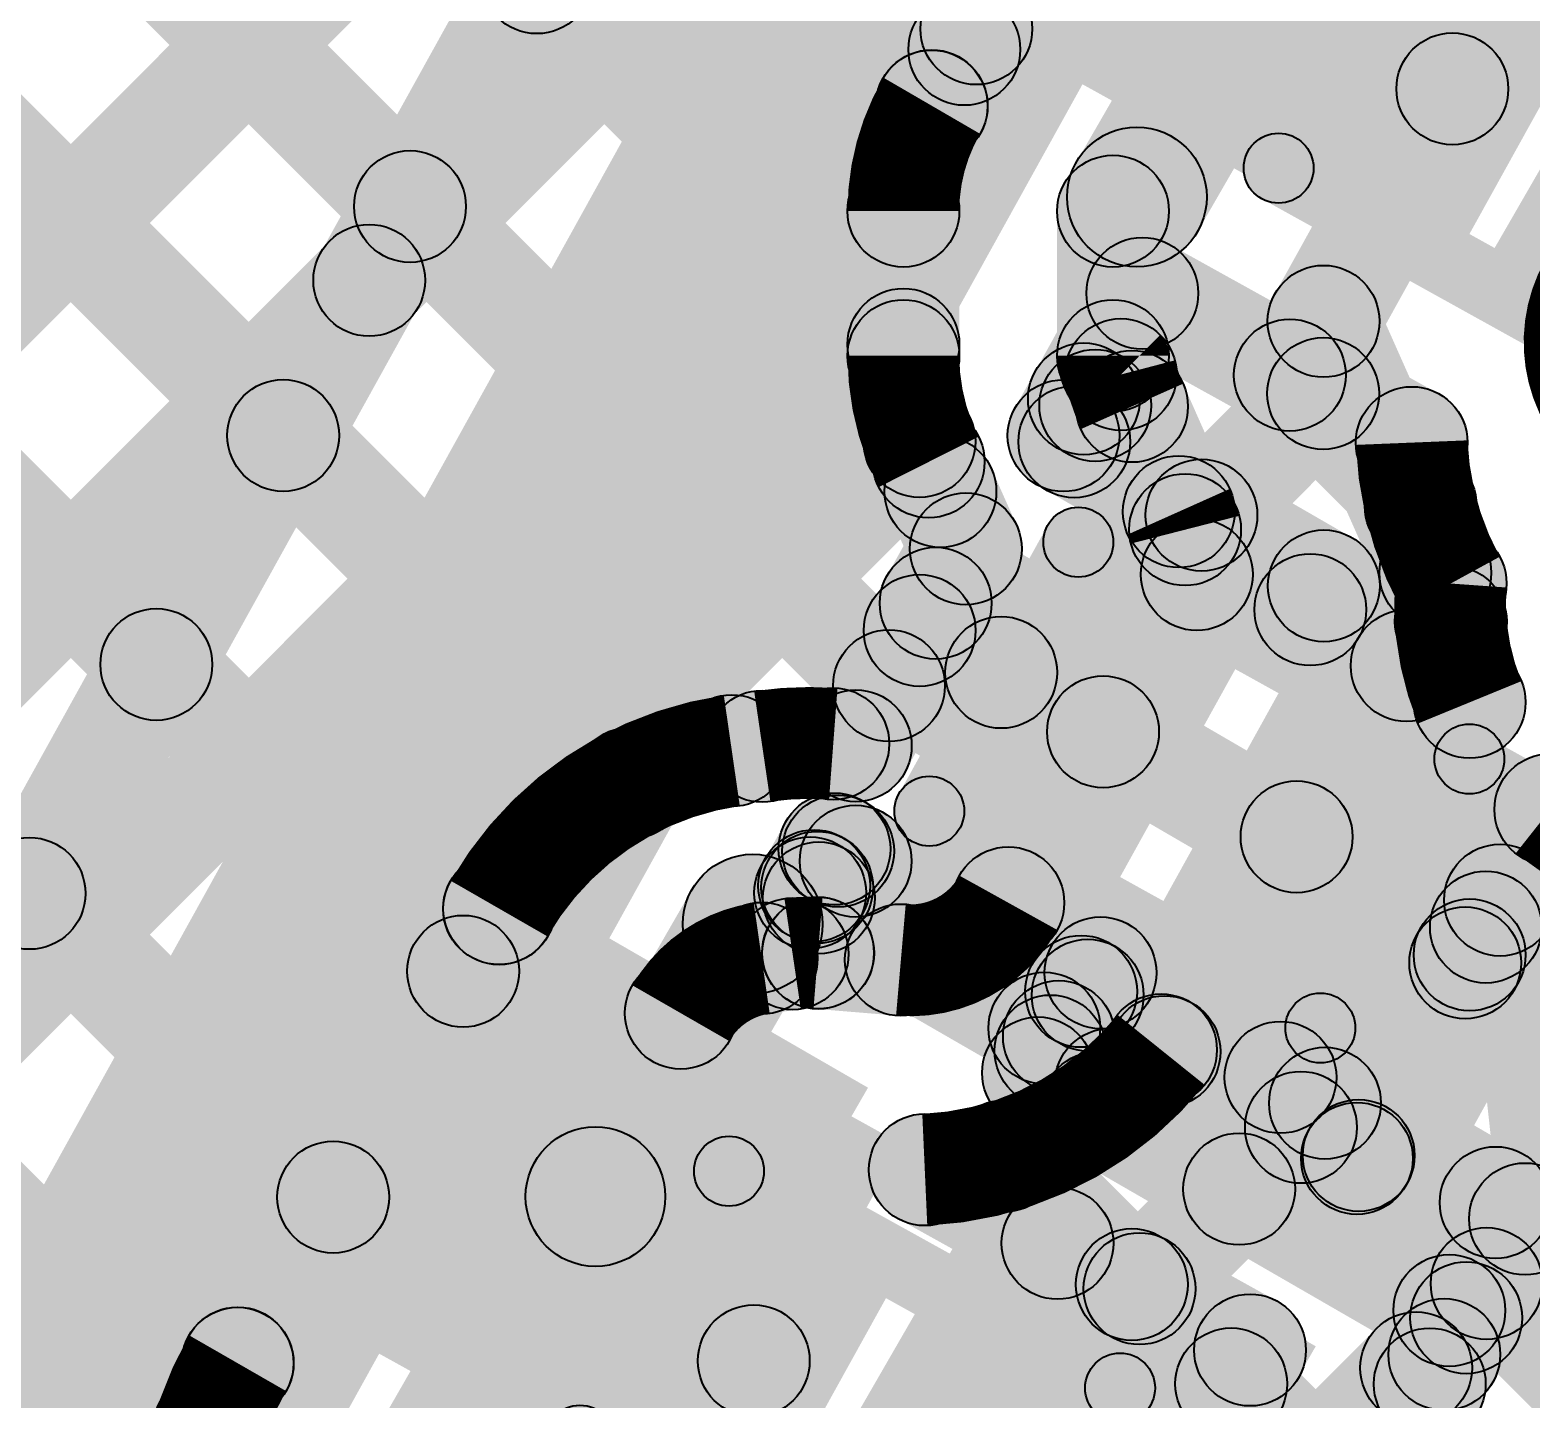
# Model space of a CAD drawing. Header units: millimetres. Extents: x 2.72 to 4.82, y 2.46 to 3.29.
# Drawn here: x 4.5155 to 4.6229, y 2.856 to 2.954 of the extents above; entities that cross this region are included whole.
import ezdxf

# ---------------------------------------------------------------- set-up
doc = ezdxf.new("R2010")
doc.units = ezdxf.units.MM
doc.header["$MEASUREMENT"] = 0
for name, color, linetype in [('BottomLayer', 5, 'Continuous'), ('BottomPaste', 16, 'Continuous'), ('BottomSolder', 6, 'Continuous'), ('TopLayer', 1, 'Continuous'), ('TopOverlay', 2, 'Continuous'), ('TopPaste', 8, 'Continuous'), ('TopSolder', 216, 'Continuous')]:
    doc.layers.add(name, color=color, linetype=linetype)

# ---------------------------------------------------------------- blocks, each defined once
blk = doc.blocks.new('CAP_0201_B_3')
at = {"layer": 'BottomLayer'}
for points in [[(-0.01772, 0.00591), (-0.00591, 0.00591), (-0.00591, -0.00591), (-0.01772, -0.00591)], [(0.00591, 0.00591), (0.01772, 0.00591), (0.01772, -0.00591), (0.00591, -0.00591)]]:
    blk.add_hatch(color=5, dxfattribs=at).paths.add_polyline_path(points)
at = {"layer": 'BottomPaste'}
for points in [[(-0.01772, 0.00591), (-0.00591, 0.00591), (-0.00591, -0.00591), (-0.01772, -0.00591)], [(0.00591, 0.00591), (0.01772, 0.00591), (0.01772, -0.00591), (0.00591, -0.00591)]]:
    blk.add_hatch(color=16, dxfattribs=at).paths.add_polyline_path(points)
at = {"layer": 'BottomSolder'}
for points in [[(-0.01988, 0.00807), (-0.00374, 0.00807), (-0.00374, -0.00807), (-0.01988, -0.00807)], [(0.00374, 0.00807), (0.01988, 0.00807), (0.01988, -0.00807), (0.00374, -0.00807)]]:
    blk.add_hatch(color=6, dxfattribs=at).paths.add_polyline_path(points)
blk = doc.blocks.new('R__0402_B_39')
at = {"layer": 'BottomLayer'}
for points in [[(-0.0095, 0.0125), (-0.0095, -0.0125), (-0.0275, -0.0125), (-0.0275, 0.0125)], [(0.0275, 0.0125), (0.0275, -0.0125), (0.0095, -0.0125), (0.0095, 0.0125)]]:
    blk.add_hatch(color=5, dxfattribs=at).paths.add_polyline_path(points)
at = {"layer": 'BottomPaste'}
for points in [[(-0.0095, 0.0125), (-0.0095, -0.0125), (-0.0275, -0.0125), (-0.0275, 0.0125)], [(0.0275, 0.0125), (0.0275, -0.0125), (0.0095, -0.0125), (0.0095, 0.0125)]]:
    blk.add_hatch(color=16, dxfattribs=at).paths.add_polyline_path(points)
at = {"layer": 'BottomSolder'}
for points in [[(-0.0055, 0.0165), (-0.0055, -0.0165), (-0.0315, -0.0165), (-0.0315, 0.0165)], [(0.0315, 0.0165), (0.0315, -0.0165), (0.0055, -0.0165), (0.0055, 0.0165)]]:
    blk.add_hatch(color=6, dxfattribs=at).paths.add_polyline_path(points)
blk = doc.blocks.new('R__0402_B_40')
at = {"layer": 'BottomLayer'}
for points in [[(-0.0095, 0.0125), (-0.0095, -0.0125), (-0.0275, -0.0125), (-0.0275, 0.0125)], [(0.0275, 0.0125), (0.0275, -0.0125), (0.0095, -0.0125), (0.0095, 0.0125)]]:
    blk.add_hatch(color=5, dxfattribs=at).paths.add_polyline_path(points)
at = {"layer": 'BottomPaste'}
for points in [[(-0.0095, 0.0125), (-0.0095, -0.0125), (-0.0275, -0.0125), (-0.0275, 0.0125)], [(0.0275, 0.0125), (0.0275, -0.0125), (0.0095, -0.0125), (0.0095, 0.0125)]]:
    blk.add_hatch(color=16, dxfattribs=at).paths.add_polyline_path(points)
at = {"layer": 'BottomSolder'}
for points in [[(-0.0055, 0.0165), (-0.0055, -0.0165), (-0.0315, -0.0165), (-0.0315, 0.0165)], [(0.0315, 0.0165), (0.0315, -0.0165), (0.0055, -0.0165), (0.0055, 0.0165)]]:
    blk.add_hatch(color=6, dxfattribs=at).paths.add_polyline_path(points)
blk = doc.blocks.new('LED_0201_77')
at = {"layer": 'TopLayer'}
for points in [[(-0.01181, 0.00689), (-0.00394, 0.00689), (-0.00394, -0.00689), (-0.01181, -0.00689)], [(0.00394, 0.00689), (0.01181, 0.00689), (0.01181, -0.00689), (0.00394, -0.00689)]]:
    blk.add_hatch(color=1, dxfattribs=at).paths.add_polyline_path(points)
at = {"layer": 'TopOverlay'}
h = blk.add_hatch(color=2, dxfattribs=at)
edge = h.paths.add_edge_path()
edge.add_arc((-0.016, 0.011), 0.0025, 0, 360)
h = blk.add_hatch(color=2, dxfattribs=at)
edge = h.paths.add_edge_path()
edge.add_arc((-0.016, 0.011), 0.0025, 0, 360)
for points in [[(-0.016, 0.0085), (-0.016, 0.0135), (0.016, 0.0135), (0.016, 0.0085)], [(0.016, -0.013), (0.029, -0.013), (0.029, 0.013), (0.016, 0.013)], [(-0.0135, -0.011), (-0.0185, -0.011), (-0.0185, 0.011), (-0.0135, 0.011)], [(0.013, -0.011), (0.017, -0.011), (0.017, 0.011), (0.013, 0.011)], [(-0.016, -0.0135), (-0.016, -0.0085), (0.016, -0.0085), (0.016, -0.0135)]]:
    blk.add_hatch(color=2, dxfattribs=at).paths.add_polyline_path(points)
h = blk.add_hatch(color=2, dxfattribs=at)
edge = h.paths.add_edge_path()
edge.add_arc((0.016, 0.011), 0.0025, 0, 360)
h = blk.add_hatch(color=2, dxfattribs=at)
edge = h.paths.add_edge_path()
edge.add_arc((-0.016, -0.011), 0.0025, 0, 360)
h = blk.add_hatch(color=2, dxfattribs=at)
edge = h.paths.add_edge_path()
edge.add_arc((-0.016, -0.011), 0.0025, 0, 360)
h = blk.add_hatch(color=2, dxfattribs=at)
edge = h.paths.add_edge_path()
edge.add_arc((0.016, -0.011), 0.0025, 0, 360)
at = {"layer": 'TopPaste'}
for points in [[(-0.01181, 0.00689), (-0.00394, 0.00689), (-0.00394, -0.00689), (-0.01181, -0.00689)], [(0.00394, 0.00689), (0.01181, 0.00689), (0.01181, -0.00689), (0.00394, -0.00689)]]:
    blk.add_hatch(color=8, dxfattribs=at).paths.add_polyline_path(points)
at = {"layer": 'TopSolder'}
for points in [[(-0.01398, 0.00906), (-0.00177, 0.00906), (-0.00177, -0.00906), (-0.01398, -0.00906)], [(0.00177, 0.00906), (0.01398, 0.00906), (0.01398, -0.00906), (0.00177, -0.00906)]]:
    blk.add_hatch(color=216, dxfattribs=at).paths.add_polyline_path(points)
at = {"layer": 'TopOverlay'}
for centre in [(-0.016, 0.011), (-0.016, 0.011), (0.016, 0.011), (-0.016, -0.011), (-0.016, -0.011), (0.016, -0.011)]:
    blk.add_circle(centre, 0.0025, dxfattribs=at)
blk = doc.blocks.new('LED_0201_78')
at = {"layer": 'TopLayer'}
for points in [[(-0.01181, 0.00689), (-0.00394, 0.00689), (-0.00394, -0.00689), (-0.01181, -0.00689)], [(0.00394, 0.00689), (0.01181, 0.00689), (0.01181, -0.00689), (0.00394, -0.00689)]]:
    blk.add_hatch(color=1, dxfattribs=at).paths.add_polyline_path(points)
at = {"layer": 'TopOverlay'}
h = blk.add_hatch(color=2, dxfattribs=at)
edge = h.paths.add_edge_path()
edge.add_arc((-0.016, 0.011), 0.0025, 0, 360)
h = blk.add_hatch(color=2, dxfattribs=at)
edge = h.paths.add_edge_path()
edge.add_arc((-0.016, 0.011), 0.0025, 0, 360)
for points in [[(-0.016, 0.0085), (-0.016, 0.0135), (0.016, 0.0135), (0.016, 0.0085)], [(0.016, -0.013), (0.029, -0.013), (0.029, 0.013), (0.016, 0.013)], [(-0.0135, -0.011), (-0.0185, -0.011), (-0.0185, 0.011), (-0.0135, 0.011)], [(0.013, -0.011), (0.017, -0.011), (0.017, 0.011), (0.013, 0.011)], [(-0.016, -0.0135), (-0.016, -0.0085), (0.016, -0.0085), (0.016, -0.0135)]]:
    blk.add_hatch(color=2, dxfattribs=at).paths.add_polyline_path(points)
h = blk.add_hatch(color=2, dxfattribs=at)
edge = h.paths.add_edge_path()
edge.add_arc((0.016, 0.011), 0.0025, 0, 360)
h = blk.add_hatch(color=2, dxfattribs=at)
edge = h.paths.add_edge_path()
edge.add_arc((-0.016, -0.011), 0.0025, 0, 360)
h = blk.add_hatch(color=2, dxfattribs=at)
edge = h.paths.add_edge_path()
edge.add_arc((-0.016, -0.011), 0.0025, 0, 360)
h = blk.add_hatch(color=2, dxfattribs=at)
edge = h.paths.add_edge_path()
edge.add_arc((0.016, -0.011), 0.0025, 0, 360)
at = {"layer": 'TopPaste'}
for points in [[(-0.01181, 0.00689), (-0.00394, 0.00689), (-0.00394, -0.00689), (-0.01181, -0.00689)], [(0.00394, 0.00689), (0.01181, 0.00689), (0.01181, -0.00689), (0.00394, -0.00689)]]:
    blk.add_hatch(color=8, dxfattribs=at).paths.add_polyline_path(points)
at = {"layer": 'TopSolder'}
for points in [[(-0.01398, 0.00906), (-0.00177, 0.00906), (-0.00177, -0.00906), (-0.01398, -0.00906)], [(0.00177, 0.00906), (0.01398, 0.00906), (0.01398, -0.00906), (0.00177, -0.00906)]]:
    blk.add_hatch(color=216, dxfattribs=at).paths.add_polyline_path(points)
at = {"layer": 'TopOverlay'}
for centre in [(-0.016, 0.011), (-0.016, 0.011), (0.016, 0.011), (-0.016, -0.011), (-0.016, -0.011), (0.016, -0.011)]:
    blk.add_circle(centre, 0.0025, dxfattribs=at)
blk = doc.blocks.new('LED_0201_79')
at = {"layer": 'TopLayer'}
for points in [[(-0.01181, 0.00689), (-0.00394, 0.00689), (-0.00394, -0.00689), (-0.01181, -0.00689)], [(0.00394, 0.00689), (0.01181, 0.00689), (0.01181, -0.00689), (0.00394, -0.00689)]]:
    blk.add_hatch(color=1, dxfattribs=at).paths.add_polyline_path(points)
at = {"layer": 'TopOverlay'}
h = blk.add_hatch(color=2, dxfattribs=at)
edge = h.paths.add_edge_path()
edge.add_arc((-0.016, 0.011), 0.0025, 0, 360)
h = blk.add_hatch(color=2, dxfattribs=at)
edge = h.paths.add_edge_path()
edge.add_arc((-0.016, 0.011), 0.0025, 0, 360)
for points in [[(-0.016, 0.0085), (-0.016, 0.0135), (0.016, 0.0135), (0.016, 0.0085)], [(0.016, -0.013), (0.029, -0.013), (0.029, 0.013), (0.016, 0.013)], [(-0.0135, -0.011), (-0.0185, -0.011), (-0.0185, 0.011), (-0.0135, 0.011)], [(0.013, -0.011), (0.017, -0.011), (0.017, 0.011), (0.013, 0.011)], [(-0.016, -0.0135), (-0.016, -0.0085), (0.016, -0.0085), (0.016, -0.0135)]]:
    blk.add_hatch(color=2, dxfattribs=at).paths.add_polyline_path(points)
h = blk.add_hatch(color=2, dxfattribs=at)
edge = h.paths.add_edge_path()
edge.add_arc((0.016, 0.011), 0.0025, 0, 360)
h = blk.add_hatch(color=2, dxfattribs=at)
edge = h.paths.add_edge_path()
edge.add_arc((-0.016, -0.011), 0.0025, 0, 360)
h = blk.add_hatch(color=2, dxfattribs=at)
edge = h.paths.add_edge_path()
edge.add_arc((-0.016, -0.011), 0.0025, 0, 360)
h = blk.add_hatch(color=2, dxfattribs=at)
edge = h.paths.add_edge_path()
edge.add_arc((0.016, -0.011), 0.0025, 0, 360)
at = {"layer": 'TopPaste'}
for points in [[(-0.01181, 0.00689), (-0.00394, 0.00689), (-0.00394, -0.00689), (-0.01181, -0.00689)], [(0.00394, 0.00689), (0.01181, 0.00689), (0.01181, -0.00689), (0.00394, -0.00689)]]:
    blk.add_hatch(color=8, dxfattribs=at).paths.add_polyline_path(points)
at = {"layer": 'TopSolder'}
for points in [[(-0.01398, 0.00906), (-0.00177, 0.00906), (-0.00177, -0.00906), (-0.01398, -0.00906)], [(0.00177, 0.00906), (0.01398, 0.00906), (0.01398, -0.00906), (0.00177, -0.00906)]]:
    blk.add_hatch(color=216, dxfattribs=at).paths.add_polyline_path(points)
at = {"layer": 'TopOverlay'}
for centre in [(-0.016, 0.011), (-0.016, 0.011), (0.016, 0.011), (-0.016, -0.011), (-0.016, -0.011), (0.016, -0.011)]:
    blk.add_circle(centre, 0.0025, dxfattribs=at)

msp = doc.modelspace()

# ---------------------------------------------------------------- hatches: boundary and pattern name
at = {"layer": 'BottomLayer'}
for points in [[(4.72565, 3.19332), (4.70217, 3.20634), (4.42816, 2.71201), (4.45164, 2.69899)], [(4.25516, 3.17229), (4.26082, 3.17795), (4.52736, 2.9114), (4.52171, 2.90574)], [(4.28062, 3.17229), (4.28627, 3.17795), (4.53644, 2.92778), (4.53078, 2.92212)], [(4.30607, 3.17229), (4.31173, 3.17795), (4.54552, 2.94416), (4.53986, 2.9385)], [(4.45291, 2.77111), (4.44592, 2.77499), (4.66878, 3.17706), (4.67578, 3.17318)], [(4.49483, 2.91091), (4.48917, 2.91657), (4.5686, 2.99599), (4.57425, 2.99034)], [(4.58298, 2.95442), (4.61273, 2.93793), (4.62788, 2.96525), (4.59812, 2.98174)], [(4.59904, 2.93951), (4.59038, 2.94451), (4.60163, 2.964), (4.61029, 2.959)], [(4.51065, 2.90128), (4.50499, 2.90693), (4.53694, 2.93888), (4.54259, 2.93322)], [(4.59316, 2.93162), (4.59704, 2.93862), (4.61632, 2.92793), (4.61244, 2.92094)], [(4.59442, 2.92563), (4.58742, 2.92951), (4.5916, 2.93706), (4.5986, 2.93318)], [(4.60283, 2.92644), (4.60849, 2.9321), (4.61785, 2.92274), (4.61219, 2.91708)], [(4.60216, 2.91642), (4.5965, 2.92208), (4.60521, 2.93078), (4.61086, 2.92512)], [(4.59296, 2.92301), (4.58596, 2.92688), (4.58742, 2.92951), (4.59442, 2.92563)], [(4.5937, 2.9225), (4.58677, 2.9265), (4.58827, 2.9291), (4.5952, 2.9251)], [(4.58823, 2.92103), (4.59223, 2.92796), (4.61009, 2.91765), (4.60609, 2.91072)], [(4.6051, 2.90904), (4.60913, 2.91595), (4.62054, 2.90931), (4.61652, 2.9024)], [(4.61685, 2.90565), (4.61119, 2.91131), (4.61435, 2.91446), (4.62, 2.90881)], [(4.58299, 2.90454), (4.58701, 2.91146), (4.62994, 2.8865), (4.62592, 2.87958)], [(4.50814, 2.89386), (4.5138, 2.89951), (4.51828, 2.89502), (4.51263, 2.88937)], [(4.57133, 2.89175), (4.57533, 2.89868), (4.59319, 2.88837), (4.58919, 2.88144)], [(4.57511, 2.8908), (4.56811, 2.89468), (4.56957, 2.89731), (4.57657, 2.89343)], [(4.57478, 2.88904), (4.56912, 2.89469), (4.57175, 2.89732), (4.57741, 2.89167)], [(4.57529, 2.89062), (4.56836, 2.89462), (4.56986, 2.89722), (4.57679, 2.89322)], [(4.56933, 2.88876), (4.57333, 2.89569), (4.59113, 2.88541), (4.58713, 2.87849)], [(4.56029, 2.868), (4.55163, 2.873), (4.56288, 2.89249), (4.57154, 2.88749)], [(4.53298, 2.86342), (4.56273, 2.84693), (4.57788, 2.87425), (4.54812, 2.89074)], [(4.5901, 2.88305), (4.59413, 2.88997), (4.6224, 2.87353), (4.61838, 2.86661)], [(4.59092, 2.87972), (4.58526, 2.88538), (4.58789, 2.88801), (4.59355, 2.88235)], [(4.58659, 2.87742), (4.59047, 2.88442), (4.59477, 2.88203), (4.59089, 2.87504)], [(4.58563, 2.87589), (4.58963, 2.88282), (4.59391, 2.88034), (4.58991, 2.87341)], [(4.60216, 2.8762), (4.60782, 2.88185), (4.62257, 2.86711), (4.61691, 2.86145)], [(4.58991, 2.87341), (4.59391, 2.88034), (4.61907, 2.86582), (4.61507, 2.85889)], [(4.60486, 2.86821), (4.5992, 2.87386), (4.60534, 2.88001), (4.611, 2.87435)], [(4.54904, 2.84851), (4.54038, 2.85351), (4.55163, 2.873), (4.56029, 2.868)], [(4.62015, 2.85715), (4.61328, 2.86125), (4.61906, 2.87095), (4.62593, 2.86685)], [(4.60416, 2.83199), (4.59723, 2.83599), (4.61361, 2.86435), (4.62053, 2.86035)], [(4.61753, 2.85543), (4.61188, 2.86108), (4.61545, 2.86466), (4.62111, 2.859)], [(4.61658, 2.84859), (4.60915, 2.85156), (4.61196, 2.85858), (4.61939, 2.85561)]]:
    msp.add_hatch(color=5, dxfattribs=at).paths.add_polyline_path(points)
h = msp.add_hatch(color=5, dxfattribs=at)
edge = h.paths.add_edge_path()
edge.add_arc((4.55177, 2.9577), 0.004, 0, 360)
h = msp.add_hatch(color=5, dxfattribs=at)
edge = h.paths.add_edge_path()
edge.add_arc((4.59471, 2.94201), 0.005, 0, 360)
h = msp.add_hatch(color=5, dxfattribs=at)
edge = h.paths.add_edge_path()
edge.add_arc((4.54269, 2.94133), 0.004, 0, 360)
h = msp.add_hatch(color=5, dxfattribs=at)
edge = h.paths.add_edge_path()
edge.add_arc((4.53977, 2.93605), 0.004, 0, 360)
h = msp.add_hatch(color=5, dxfattribs=at)
edge = h.paths.add_edge_path()
edge.add_arc((4.5951, 2.93512), 0.004, 0, 360)
h = msp.add_hatch(color=5, dxfattribs=at)
edge = h.paths.add_edge_path()
edge.add_arc((4.5951, 2.93512), 0.004, 0, 360)
h = msp.add_hatch(color=5, dxfattribs=at)
edge = h.paths.add_edge_path()
edge.add_arc((4.60566, 2.92927), 0.004, 0, 360)
h = msp.add_hatch(color=5, dxfattribs=at)
edge = h.paths.add_edge_path()
edge.add_arc((4.60804, 2.92795), 0.004, 0, 360)
h = msp.add_hatch(color=5, dxfattribs=at)
edge = h.paths.add_edge_path()
edge.add_arc((4.59092, 2.92757), 0.004, 0, 360)
h = msp.add_hatch(color=5, dxfattribs=at)
edge = h.paths.add_edge_path()
edge.add_arc((4.59092, 2.92757), 0.004, 0, 360)
h = msp.add_hatch(color=5, dxfattribs=at)
edge = h.paths.add_edge_path()
edge.add_arc((4.59173, 2.9271), 0.004, 0, 360)
h = msp.add_hatch(color=5, dxfattribs=at)
edge = h.paths.add_edge_path()
edge.add_arc((4.53361, 2.92495), 0.004, 0, 360)
h = msp.add_hatch(color=5, dxfattribs=at)
edge = h.paths.add_edge_path()
edge.add_arc((4.58946, 2.92494), 0.004, 0, 360)
h = msp.add_hatch(color=5, dxfattribs=at)
edge = h.paths.add_edge_path()
edge.add_arc((4.59023, 2.9245), 0.004, 0, 360)
h = msp.add_hatch(color=5, dxfattribs=at)
edge = h.paths.add_edge_path()
edge.add_arc((4.59023, 2.9245), 0.004, 0, 360)
h = msp.add_hatch(color=5, dxfattribs=at)
edge = h.paths.add_edge_path()
edge.add_arc((4.61438, 2.92444), 0.004, 0, 360)
h = msp.add_hatch(color=5, dxfattribs=at)
edge = h.paths.add_edge_path()
edge.add_arc((4.61438, 2.92444), 0.004, 0, 360)
h = msp.add_hatch(color=5, dxfattribs=at)
edge = h.paths.add_edge_path()
edge.add_arc((4.59933, 2.91925), 0.004, 0, 360)
h = msp.add_hatch(color=5, dxfattribs=at)
edge = h.paths.add_edge_path()
edge.add_arc((4.61502, 2.91991), 0.004, 0, 360)
h = msp.add_hatch(color=5, dxfattribs=at)
edge = h.paths.add_edge_path()
edge.add_arc((4.60809, 2.91419), 0.004, 0, 360)
h = msp.add_hatch(color=5, dxfattribs=at)
edge = h.paths.add_edge_path()
edge.add_arc((4.61717, 2.91436), 0.004, 0, 360)
h = msp.add_hatch(color=5, dxfattribs=at)
edge = h.paths.add_edge_path()
edge.add_arc((4.61717, 2.91436), 0.004, 0, 360)
h = msp.add_hatch(color=5, dxfattribs=at)
edge = h.paths.add_edge_path()
edge.add_arc((4.60712, 2.91249), 0.004, 0, 360)
h = msp.add_hatch(color=5, dxfattribs=at)
edge = h.paths.add_edge_path()
edge.add_arc((4.61718, 2.91164), 0.004, 0, 360)
h = msp.add_hatch(color=5, dxfattribs=at)
edge = h.paths.add_edge_path()
edge.add_arc((4.52453, 2.90857), 0.004, 0, 360)
h = msp.add_hatch(color=5, dxfattribs=at)
edge = h.paths.add_edge_path()
edge.add_arc((4.61402, 2.90848), 0.004, 0, 360)
h = msp.add_hatch(color=5, dxfattribs=at)
edge = h.paths.add_edge_path()
edge.add_arc((4.585, 2.908), 0.004, 0, 360)
h = msp.add_hatch(color=5, dxfattribs=at)
edge = h.paths.add_edge_path()
edge.add_arc((4.61853, 2.90586), 0.004, 0, 360)
h = msp.add_hatch(color=5, dxfattribs=at)
edge = h.paths.add_edge_path()
edge.add_arc((4.61853, 2.90586), 0.004, 0, 360)
h = msp.add_hatch(color=5, dxfattribs=at)
edge = h.paths.add_edge_path()
edge.add_arc((4.57307, 2.89537), 0.004, 0, 360)
h = msp.add_hatch(color=5, dxfattribs=at)
edge = h.paths.add_edge_path()
edge.add_arc((4.57333, 2.89522), 0.004, 0, 360)
h = msp.add_hatch(color=5, dxfattribs=at)
edge = h.paths.add_edge_path()
edge.add_arc((4.57333, 2.89522), 0.004, 0, 360)
h = msp.add_hatch(color=5, dxfattribs=at)
edge = h.paths.add_edge_path()
edge.add_arc((4.57458, 2.8945), 0.004, 0, 360)
h = msp.add_hatch(color=5, dxfattribs=at)
edge = h.paths.add_edge_path()
edge.add_arc((4.51546, 2.89219), 0.004, 0, 360)
h = msp.add_hatch(color=5, dxfattribs=at)
edge = h.paths.add_edge_path()
edge.add_arc((4.57133, 2.89223), 0.004, 0, 360)
h = msp.add_hatch(color=5, dxfattribs=at)
edge = h.paths.add_edge_path()
edge.add_arc((4.57161, 2.89274), 0.004, 0, 360)
h = msp.add_hatch(color=5, dxfattribs=at)
edge = h.paths.add_edge_path()
edge.add_arc((4.57183, 2.89262), 0.004, 0, 360)
h = msp.add_hatch(color=5, dxfattribs=at)
edge = h.paths.add_edge_path()
edge.add_arc((4.57195, 2.89187), 0.004, 0, 360)
h = msp.add_hatch(color=5, dxfattribs=at)
edge = h.paths.add_edge_path()
edge.add_arc((4.56721, 2.88999), 0.005, 0, 360)
h = msp.add_hatch(color=5, dxfattribs=at)
edge = h.paths.add_edge_path()
edge.add_arc((4.59211, 2.88651), 0.004, 0, 360)
h = msp.add_hatch(color=5, dxfattribs=at)
edge = h.paths.add_edge_path()
edge.add_arc((4.59072, 2.88518), 0.004, 0, 360)
h = msp.add_hatch(color=5, dxfattribs=at)
edge = h.paths.add_edge_path()
edge.add_arc((4.59119, 2.88491), 0.004, 0, 360)
h = msp.add_hatch(color=5, dxfattribs=at)
edge = h.paths.add_edge_path()
edge.add_arc((4.58809, 2.88255), 0.004, 0, 360)
h = msp.add_hatch(color=5, dxfattribs=at)
edge = h.paths.add_edge_path()
edge.add_arc((4.58913, 2.88195), 0.004, 0, 360)
h = msp.add_hatch(color=5, dxfattribs=at)
edge = h.paths.add_edge_path()
edge.add_arc((4.58853, 2.88092), 0.004, 0, 360)
h = msp.add_hatch(color=5, dxfattribs=at)
edge = h.paths.add_edge_path()
edge.add_arc((4.58763, 2.87935), 0.004, 0, 360)
h = msp.add_hatch(color=5, dxfattribs=at)
edge = h.paths.add_edge_path()
edge.add_arc((4.59283, 2.87854), 0.004, 0, 360)
h = msp.add_hatch(color=5, dxfattribs=at)
edge = h.paths.add_edge_path()
edge.add_arc((4.60499, 2.87903), 0.004, 0, 360)
h = msp.add_hatch(color=5, dxfattribs=at)
edge = h.paths.add_edge_path()
edge.add_arc((4.60817, 2.87718), 0.004, 0, 360)
h = msp.add_hatch(color=5, dxfattribs=at)
edge = h.paths.add_edge_path()
edge.add_arc((4.59191, 2.87688), 0.004, 0, 360)
h = msp.add_hatch(color=5, dxfattribs=at)
edge = h.paths.add_edge_path()
edge.add_arc((4.59191, 2.87688), 0.004, 0, 360)
h = msp.add_hatch(color=5, dxfattribs=at)
edge = h.paths.add_edge_path()
edge.add_arc((4.55596, 2.8705), 0.005, 0, 360)
h = msp.add_hatch(color=5, dxfattribs=at)
edge = h.paths.add_edge_path()
edge.add_arc((4.55596, 2.8705), 0.005, 0, 360)
h = msp.add_hatch(color=5, dxfattribs=at)
edge = h.paths.add_edge_path()
edge.add_arc((4.60203, 2.87104), 0.004, 0, 360)
h = msp.add_hatch(color=5, dxfattribs=at)
edge = h.paths.add_edge_path()
edge.add_arc((4.62039, 2.87007), 0.004, 0, 360)
h = msp.add_hatch(color=5, dxfattribs=at)
edge = h.paths.add_edge_path()
edge.add_arc((4.62249, 2.8689), 0.004, 0, 360)
h = msp.add_hatch(color=5, dxfattribs=at)
edge = h.paths.add_edge_path()
edge.add_arc((4.61974, 2.86428), 0.004, 0, 360)
h = msp.add_hatch(color=5, dxfattribs=at)
edge = h.paths.add_edge_path()
edge.add_arc((4.61707, 2.86235), 0.004, 0, 360)
h = msp.add_hatch(color=5, dxfattribs=at)
edge = h.paths.add_edge_path()
edge.add_arc((4.61707, 2.86235), 0.004, 0, 360)
h = msp.add_hatch(color=5, dxfattribs=at)
edge = h.paths.add_edge_path()
edge.add_arc((4.61828, 2.86183), 0.004, 0, 360)
h = msp.add_hatch(color=5, dxfattribs=at)
edge = h.paths.add_edge_path()
edge.add_arc((4.61671, 2.8592), 0.004, 0, 360)
h = msp.add_hatch(color=5, dxfattribs=at)
edge = h.paths.add_edge_path()
edge.add_arc((4.6147, 2.85825), 0.004, 0, 360)
h = msp.add_hatch(color=5, dxfattribs=at)
edge = h.paths.add_edge_path()
edge.add_arc((4.61567, 2.85709), 0.004, 0, 360)
at = {"layer": 'TopLayer'}
for points in [[(4.24437, 3.18308), (4.25003, 3.18874), (4.54932, 2.88945), (4.54366, 2.88379)], [(4.26984, 3.18307), (4.27549, 3.18873), (4.56131, 2.90291), (4.55565, 2.89726)], [(4.2953, 3.18306), (4.30096, 3.18872), (4.5798, 2.90988), (4.57414, 2.90422)], [(4.32077, 3.18305), (4.32643, 3.1887), (4.58083, 2.9343), (4.57517, 2.92865)], [(4.34624, 3.18304), (4.35189, 3.18869), (4.58519, 2.95539), (4.57954, 2.94974)], [(4.49483, 2.91091), (4.48917, 2.91657), (4.68498, 3.11238), (4.69064, 3.10672)], [(4.51065, 2.90128), (4.50499, 2.90693), (4.61859, 3.02053), (4.62425, 3.01488)], [(4.58349, 2.94653), (4.57657, 2.95054), (4.58746, 2.96936), (4.59438, 2.96535)], [(4.5982, 2.83609), (4.59254, 2.84175), (4.71541, 2.96461), (4.72106, 2.95896)], [(4.59646, 2.939), (4.58954, 2.943), (4.60045, 2.96186), (4.60738, 2.95785)], [(4.41351, 2.77868), (4.40785, 2.78434), (4.5804, 2.95688), (4.58605, 2.95122)], [(4.61157, 2.93118), (4.60457, 2.93506), (4.6138, 2.95169), (4.62079, 2.94781)], [(4.582, 2.93066), (4.574, 2.93066), (4.574, 2.941), (4.582, 2.941)], [(4.597, 2.93066), (4.589, 2.93066), (4.589, 2.941), (4.597, 2.941)], [(4.60441, 2.9315), (4.61172, 2.93474), (4.61972, 2.91674), (4.61241, 2.9135)], [(4.59071, 2.9254), (4.59802, 2.92865), (4.60136, 2.92112), (4.59405, 2.91787)], [(4.42214, 2.76186), (4.41649, 2.76752), (4.57632, 2.92735), (4.58198, 2.9217)], [(4.577, 2.91931), (4.58431, 2.92256), (4.58613, 2.91847), (4.57882, 2.91522)], [(4.58381, 2.91101), (4.57681, 2.91489), (4.57897, 2.91878), (4.58597, 2.9149)], [(4.59429, 2.9172), (4.60203, 2.91923), (4.60287, 2.91601), (4.59513, 2.91399)], [(4.59573, 2.90171), (4.58886, 2.9058), (4.59556, 2.91705), (4.60244, 2.91295)], [(4.60968, 2.89438), (4.6026, 2.8981), (4.61253, 2.91698), (4.61961, 2.91326)], [(4.57808, 2.90081), (4.57109, 2.90469), (4.57566, 2.91294), (4.58266, 2.90906)], [(4.58901, 2.88958), (4.58201, 2.89346), (4.5888, 2.90569), (4.59579, 2.90181)], [(4.50814, 2.89386), (4.5138, 2.89951), (4.54002, 2.87329), (4.53436, 2.86763)], [(4.6242, 2.88978), (4.61721, 2.89365), (4.6208, 2.90013), (4.62779, 2.89625)], [(4.62104, 2.88439), (4.61538, 2.89004), (4.62444, 2.8991), (4.63009, 2.89344)], [(4.53383, 2.85659), (4.52689, 2.86058), (4.54559, 2.89308), (4.55253, 2.8891)], [(4.57157, 2.88394), (4.57223, 2.89191), (4.57815, 2.89142), (4.57749, 2.88345)], [(4.5716, 2.88394), (4.57218, 2.89192), (4.57219, 2.89191), (4.57161, 2.88394)], [(4.61686, 2.88696), (4.62252, 2.89261), (4.72084, 2.79429), (4.71518, 2.78864)], [(4.56843, 2.88359), (4.56729, 2.89151), (4.5695, 2.89183), (4.57063, 2.88391)], [(4.61396, 2.87129), (4.60696, 2.87517), (4.61503, 2.88972), (4.62202, 2.88585)], [(4.54682, 2.8491), (4.53989, 2.85309), (4.5586, 2.88562), (4.56554, 2.88163)], [(4.59475, 2.87737), (4.59862, 2.88436), (4.6124, 2.87673), (4.60852, 2.86973)], [(4.50253, 2.874), (4.50819, 2.87966), (4.53114, 2.85671), (4.52548, 2.85105)], [(4.59773, 2.86108), (4.59207, 2.86673), (4.60362, 2.87828), (4.60928, 2.87263)], [(4.57759, 2.86893), (4.58147, 2.87592), (4.59097, 2.87066), (4.58709, 2.86366)], [(4.57759, 2.86893), (4.58147, 2.87592), (4.59097, 2.87066), (4.58709, 2.86366)], [(4.58235, 2.87056), (4.588, 2.87622), (4.59718, 2.86704), (4.59152, 2.86138)], [(4.60775, 2.87061), (4.6134, 2.87627), (4.7208, 2.76887), (4.71515, 2.76321)], [(4.58709, 2.86366), (4.59097, 2.87066), (4.60474, 2.86302), (4.60087, 2.85603)], [(4.5983, 2.84314), (4.5913, 2.84702), (4.59931, 2.86146), (4.6063, 2.85759)], [(4.56157, 2.84018), (4.55457, 2.84406), (4.5638, 2.86069), (4.57079, 2.85681)], [(4.59863, 2.85427), (4.60429, 2.85993), (4.72077, 2.74345), (4.71511, 2.73779)]]:
    msp.add_hatch(color=1, dxfattribs=at).paths.add_polyline_path(points)
h = msp.add_hatch(color=1, dxfattribs=at)
edge = h.paths.add_edge_path()
edge.add_arc((4.58322, 2.95405), 0.004, 0, 360)
h = msp.add_hatch(color=1, dxfattribs=at)
edge = h.paths.add_edge_path()
edge.add_arc((4.58236, 2.95257), 0.004, 0, 360)
h = msp.add_hatch(color=1, dxfattribs=at)
edge = h.paths.add_edge_path()
edge.add_arc((4.61729, 2.94975), 0.004, 0, 360)
h = msp.add_hatch(color=1, dxfattribs=at)
edge = h.paths.add_edge_path()
edge.add_arc((4.58002, 2.94852), 0.004, 0, 360)
h = msp.add_hatch(color=1, dxfattribs=at)
edge = h.paths.add_edge_path()
edge.add_arc((4.58003, 2.94854), 0.004, 0, 360)
h = msp.add_hatch(color=1, dxfattribs=at)
edge = h.paths.add_edge_path()
edge.add_arc((4.58003, 2.94854), 0.004, 0, 360)
h = msp.add_hatch(color=1, dxfattribs=at)
edge = h.paths.add_edge_path()
edge.add_arc((4.578, 2.941), 0.004, 0, 360)
h = msp.add_hatch(color=1, dxfattribs=at)
edge = h.paths.add_edge_path()
edge.add_arc((4.578, 2.941), 0.004, 0, 360)
h = msp.add_hatch(color=1, dxfattribs=at)
edge = h.paths.add_edge_path()
edge.add_arc((4.578, 2.941), 0.004, 0, 360)
h = msp.add_hatch(color=1, dxfattribs=at)
edge = h.paths.add_edge_path()
edge.add_arc((4.593, 2.941), 0.004, 0, 360)
h = msp.add_hatch(color=1, dxfattribs=at)
edge = h.paths.add_edge_path()
edge.add_arc((4.593, 2.941), 0.004, 0, 360)
h = msp.add_hatch(color=1, dxfattribs=at)
edge = h.paths.add_edge_path()
edge.add_arc((4.60807, 2.93312), 0.004, 0, 360)
h = msp.add_hatch(color=1, dxfattribs=at)
edge = h.paths.add_edge_path()
edge.add_arc((4.60807, 2.93312), 0.004, 0, 360)
h = msp.add_hatch(color=1, dxfattribs=at)
edge = h.paths.add_edge_path()
edge.add_arc((4.578, 2.93147), 0.004, 0, 360)
h = msp.add_hatch(color=1, dxfattribs=at)
edge = h.paths.add_edge_path()
edge.add_arc((4.578, 2.93066), 0.004, 0, 360)
h = msp.add_hatch(color=1, dxfattribs=at)
edge = h.paths.add_edge_path()
edge.add_arc((4.578, 2.93066), 0.004, 0, 360)
h = msp.add_hatch(color=1, dxfattribs=at)
edge = h.paths.add_edge_path()
edge.add_arc((4.593, 2.93066), 0.004, 0, 360)
h = msp.add_hatch(color=1, dxfattribs=at)
edge = h.paths.add_edge_path()
edge.add_arc((4.593, 2.93066), 0.004, 0, 360)
h = msp.add_hatch(color=1, dxfattribs=at)
edge = h.paths.add_edge_path()
edge.add_arc((4.59356, 2.92931), 0.004, 0, 360)
h = msp.add_hatch(color=1, dxfattribs=at)
edge = h.paths.add_edge_path()
edge.add_arc((4.59356, 2.92931), 0.004, 0, 360)
h = msp.add_hatch(color=1, dxfattribs=at)
edge = h.paths.add_edge_path()
edge.add_arc((4.59436, 2.92703), 0.004, 0, 360)
h = msp.add_hatch(color=1, dxfattribs=at)
edge = h.paths.add_edge_path()
edge.add_arc((4.59436, 2.92703), 0.004, 0, 360)
h = msp.add_hatch(color=1, dxfattribs=at)
edge = h.paths.add_edge_path()
edge.add_arc((4.57915, 2.92452), 0.004, 0, 360)
h = msp.add_hatch(color=1, dxfattribs=at)
edge = h.paths.add_edge_path()
edge.add_arc((4.57981, 2.92306), 0.004, 0, 360)
h = msp.add_hatch(color=1, dxfattribs=at)
edge = h.paths.add_edge_path()
edge.add_arc((4.58065, 2.92094), 0.004, 0, 360)
h = msp.add_hatch(color=1, dxfattribs=at)
edge = h.paths.add_edge_path()
edge.add_arc((4.59771, 2.9195), 0.004, 0, 360)
h = msp.add_hatch(color=1, dxfattribs=at)
edge = h.paths.add_edge_path()
edge.add_arc((4.59771, 2.9195), 0.004, 0, 360)
h = msp.add_hatch(color=1, dxfattribs=at)
edge = h.paths.add_edge_path()
edge.add_arc((4.59816, 2.91821), 0.004, 0, 360)
h = msp.add_hatch(color=1, dxfattribs=at)
edge = h.paths.add_edge_path()
edge.add_arc((4.59816, 2.91821), 0.004, 0, 360)
h = msp.add_hatch(color=1, dxfattribs=at)
edge = h.paths.add_edge_path()
edge.add_arc((4.58247, 2.91684), 0.004, 0, 360)
h = msp.add_hatch(color=1, dxfattribs=at)
edge = h.paths.add_edge_path()
edge.add_arc((4.58247, 2.91684), 0.004, 0, 360)
h = msp.add_hatch(color=1, dxfattribs=at)
edge = h.paths.add_edge_path()
edge.add_arc((4.599, 2.915), 0.004, 0, 360)
h = msp.add_hatch(color=1, dxfattribs=at)
edge = h.paths.add_edge_path()
edge.add_arc((4.599, 2.915), 0.004, 0, 360)
h = msp.add_hatch(color=1, dxfattribs=at)
edge = h.paths.add_edge_path()
edge.add_arc((4.61607, 2.91512), 0.004, 0, 360)
h = msp.add_hatch(color=1, dxfattribs=at)
edge = h.paths.add_edge_path()
edge.add_arc((4.61607, 2.91512), 0.004, 0, 360)
h = msp.add_hatch(color=1, dxfattribs=at)
edge = h.paths.add_edge_path()
edge.add_arc((4.58031, 2.91295), 0.004, 0, 360)
h = msp.add_hatch(color=1, dxfattribs=at)
edge = h.paths.add_edge_path()
edge.add_arc((4.57916, 2.911), 0.004, 0, 360)
h = msp.add_hatch(color=1, dxfattribs=at)
edge = h.paths.add_edge_path()
edge.add_arc((4.57697, 2.90705), 0.004, 0, 360)
h = msp.add_hatch(color=1, dxfattribs=at)
edge = h.paths.add_edge_path()
edge.add_arc((4.59229, 2.90375), 0.004, 0, 360)
h = msp.add_hatch(color=1, dxfattribs=at)
edge = h.paths.add_edge_path()
edge.add_arc((4.59229, 2.90375), 0.004, 0, 360)
h = msp.add_hatch(color=1, dxfattribs=at)
edge = h.paths.add_edge_path()
edge.add_arc((4.56572, 2.9024), 0.004, 0, 360)
h = msp.add_hatch(color=1, dxfattribs=at)
edge = h.paths.add_edge_path()
edge.add_arc((4.5679, 2.90271), 0.004, 0, 360)
h = msp.add_hatch(color=1, dxfattribs=at)
edge = h.paths.add_edge_path()
edge.add_arc((4.57298, 2.90289), 0.004, 0, 360)
h = msp.add_hatch(color=1, dxfattribs=at)
edge = h.paths.add_edge_path()
edge.add_arc((4.57459, 2.90275), 0.004, 0, 360)
h = msp.add_hatch(color=1, dxfattribs=at)
edge = h.paths.add_edge_path()
edge.add_arc((4.55848, 2.90008), 0.004, 0, 360)
h = msp.add_hatch(color=1, dxfattribs=at)
edge = h.paths.add_edge_path()
edge.add_arc((4.6243, 2.89819), 0.004, 0, 360)
h = msp.add_hatch(color=1, dxfattribs=at)
edge = h.paths.add_edge_path()
edge.add_arc((4.6243, 2.89819), 0.004, 0, 360)
h = msp.add_hatch(color=1, dxfattribs=at)
edge = h.paths.add_edge_path()
edge.add_arc((4.60614, 2.89624), 0.004, 0, 360)
h = msp.add_hatch(color=1, dxfattribs=at)
edge = h.paths.add_edge_path()
edge.add_arc((4.54906, 2.89109), 0.004, 0, 360)
h = msp.add_hatch(color=1, dxfattribs=at)
edge = h.paths.add_edge_path()
edge.add_arc((4.54907, 2.8911), 0.004, 0, 360)
h = msp.add_hatch(color=1, dxfattribs=at)
edge = h.paths.add_edge_path()
edge.add_arc((4.58551, 2.89152), 0.004, 0, 360)
h = msp.add_hatch(color=1, dxfattribs=at)
edge = h.paths.add_edge_path()
edge.add_arc((4.58551, 2.89152), 0.004, 0, 360)
h = msp.add_hatch(color=1, dxfattribs=at)
edge = h.paths.add_edge_path()
edge.add_arc((4.6207, 2.89171), 0.004, 0, 360)
h = msp.add_hatch(color=1, dxfattribs=at)
edge = h.paths.add_edge_path()
edge.add_arc((4.61969, 2.88978), 0.004, 0, 360)
h = msp.add_hatch(color=1, dxfattribs=at)
edge = h.paths.add_edge_path()
edge.add_arc((4.57007, 2.88787), 0.004, 0, 360)
h = msp.add_hatch(color=1, dxfattribs=at)
edge = h.paths.add_edge_path()
edge.add_arc((4.57007, 2.88787), 0.004, 0, 360)
h = msp.add_hatch(color=1, dxfattribs=at)
edge = h.paths.add_edge_path()
edge.add_arc((4.57189, 2.88793), 0.004, 0, 360)
h = msp.add_hatch(color=1, dxfattribs=at)
edge = h.paths.add_edge_path()
edge.add_arc((4.57189, 2.88793), 0.004, 0, 360)
h = msp.add_hatch(color=1, dxfattribs=at)
edge = h.paths.add_edge_path()
edge.add_arc((4.5719, 2.88792), 0.004, 0, 360)
h = msp.add_hatch(color=1, dxfattribs=at)
edge = h.paths.add_edge_path()
edge.add_arc((4.5719, 2.88792), 0.004, 0, 360)
h = msp.add_hatch(color=1, dxfattribs=at)
edge = h.paths.add_edge_path()
edge.add_arc((4.56786, 2.88755), 0.004, 0, 360)
h = msp.add_hatch(color=1, dxfattribs=at)
edge = h.paths.add_edge_path()
edge.add_arc((4.56786, 2.88755), 0.004, 0, 360)
h = msp.add_hatch(color=1, dxfattribs=at)
edge = h.paths.add_edge_path()
edge.add_arc((4.57782, 2.88743), 0.004, 0, 360)
h = msp.add_hatch(color=1, dxfattribs=at)
edge = h.paths.add_edge_path()
edge.add_arc((4.57782, 2.88743), 0.004, 0, 360)
h = msp.add_hatch(color=1, dxfattribs=at)
edge = h.paths.add_edge_path()
edge.add_arc((4.61821, 2.88722), 0.004, 0, 360)
h = msp.add_hatch(color=1, dxfattribs=at)
edge = h.paths.add_edge_path()
edge.add_arc((4.61853, 2.88779), 0.004, 0, 360)
h = msp.add_hatch(color=1, dxfattribs=at)
edge = h.paths.add_edge_path()
edge.add_arc((4.54649, 2.88662), 0.004, 0, 360)
h = msp.add_hatch(color=1, dxfattribs=at)
edge = h.paths.add_edge_path()
edge.add_arc((4.56207, 2.88362), 0.004, 0, 360)
h = msp.add_hatch(color=1, dxfattribs=at)
edge = h.paths.add_edge_path()
edge.add_arc((4.56207, 2.88362), 0.004, 0, 360)
h = msp.add_hatch(color=1, dxfattribs=at)
edge = h.paths.add_edge_path()
edge.add_arc((4.59644, 2.881), 0.004, 0, 360)
h = msp.add_hatch(color=1, dxfattribs=at)
edge = h.paths.add_edge_path()
edge.add_arc((4.59669, 2.88087), 0.004, 0, 360)
h = msp.add_hatch(color=1, dxfattribs=at)
edge = h.paths.add_edge_path()
edge.add_arc((4.60645, 2.87545), 0.004, 0, 360)
h = msp.add_hatch(color=1, dxfattribs=at)
edge = h.paths.add_edge_path()
edge.add_arc((4.58517, 2.87339), 0.004, 0, 360)
h = msp.add_hatch(color=1, dxfattribs=at)
edge = h.paths.add_edge_path()
edge.add_arc((4.61046, 2.87323), 0.004, 0, 360)
h = msp.add_hatch(color=1, dxfattribs=at)
edge = h.paths.add_edge_path()
edge.add_arc((4.61046, 2.87323), 0.004, 0, 360)
h = msp.add_hatch(color=1, dxfattribs=at)
edge = h.paths.add_edge_path()
edge.add_arc((4.61058, 2.87344), 0.004, 0, 360)
h = msp.add_hatch(color=1, dxfattribs=at)
edge = h.paths.add_edge_path()
edge.add_arc((4.57953, 2.87242), 0.004, 0, 360)
h = msp.add_hatch(color=1, dxfattribs=at)
edge = h.paths.add_edge_path()
edge.add_arc((4.57953, 2.87242), 0.004, 0, 360)
h = msp.add_hatch(color=1, dxfattribs=at)
edge = h.paths.add_edge_path()
edge.add_arc((4.57953, 2.87242), 0.004, 0, 360)
h = msp.add_hatch(color=1, dxfattribs=at)
edge = h.paths.add_edge_path()
edge.add_arc((4.53719, 2.87046), 0.004, 0, 360)
h = msp.add_hatch(color=1, dxfattribs=at)
edge = h.paths.add_edge_path()
edge.add_arc((4.58903, 2.86716), 0.004, 0, 360)
h = msp.add_hatch(color=1, dxfattribs=at)
edge = h.paths.add_edge_path()
edge.add_arc((4.58903, 2.86716), 0.004, 0, 360)
h = msp.add_hatch(color=1, dxfattribs=at)
edge = h.paths.add_edge_path()
edge.add_arc((4.58903, 2.86716), 0.004, 0, 360)
h = msp.add_hatch(color=1, dxfattribs=at)
edge = h.paths.add_edge_path()
edge.add_arc((4.59435, 2.86421), 0.004, 0, 360)
h = msp.add_hatch(color=1, dxfattribs=at)
edge = h.paths.add_edge_path()
edge.add_arc((4.5949, 2.86391), 0.004, 0, 360)
h = msp.add_hatch(color=1, dxfattribs=at)
edge = h.paths.add_edge_path()
edge.add_arc((4.60281, 2.85952), 0.004, 0, 360)
h = msp.add_hatch(color=1, dxfattribs=at)
edge = h.paths.add_edge_path()
edge.add_arc((4.60281, 2.85952), 0.004, 0, 360)
h = msp.add_hatch(color=1, dxfattribs=at)
edge = h.paths.add_edge_path()
edge.add_arc((4.53035, 2.85858), 0.004, 0, 360)
h = msp.add_hatch(color=1, dxfattribs=at)
edge = h.paths.add_edge_path()
edge.add_arc((4.53036, 2.85859), 0.004, 0, 360)
h = msp.add_hatch(color=1, dxfattribs=at)
edge = h.paths.add_edge_path()
edge.add_arc((4.56729, 2.85875), 0.004, 0, 360)
h = msp.add_hatch(color=1, dxfattribs=at)
edge = h.paths.add_edge_path()
edge.add_arc((4.60146, 2.8571), 0.004, 0, 360)
h = msp.add_hatch(color=1, dxfattribs=at)
edge = h.paths.add_edge_path()
edge.add_arc((4.52831, 2.85388), 0.004, 0, 360)

# ---------------------------------------------------------------- linework, layer by layer
at = {"layer": 'BottomLayer', "const_width": 0.008}
for points in [[(4.61717, 2.91436, -0.115185), (4.61438, 2.92444)], [(4.61853, 2.90586, -0.115539), (4.61717, 2.91436)]]:
    msp.add_lwpolyline(points, format="xyb", dxfattribs=at)
at = {"layer": 'BottomLayer'}
for centre, radius in [((4.55177, 2.9577), 0.004), ((4.59471, 2.94201), 0.005), ((4.54269, 2.94133), 0.004), ((4.53977, 2.93605), 0.004), ((4.5951, 2.93512), 0.004), ((4.5951, 2.93512), 0.004), ((4.60566, 2.92927), 0.004), ((4.60804, 2.92795), 0.004), ((4.59092, 2.92757), 0.004), ((4.59092, 2.92757), 0.004), ((4.59173, 2.9271), 0.004), ((4.53361, 2.92495), 0.004), ((4.58946, 2.92494), 0.004), ((4.59023, 2.9245), 0.004), ((4.59023, 2.9245), 0.004), ((4.61438, 2.92444), 0.004), ((4.61438, 2.92444), 0.004), ((4.59933, 2.91925), 0.004), ((4.61502, 2.91991), 0.004), ((4.60809, 2.91419), 0.004), ((4.61717, 2.91436), 0.004), ((4.61717, 2.91436), 0.004), ((4.60712, 2.91249), 0.004), ((4.61718, 2.91164), 0.004), ((4.52453, 2.90857), 0.004), ((4.61402, 2.90848), 0.004), ((4.585, 2.908), 0.004), ((4.61853, 2.90586), 0.004), ((4.61853, 2.90586), 0.004), ((4.57307, 2.89537), 0.004), ((4.57333, 2.89522), 0.004), ((4.57333, 2.89522), 0.004), ((4.57458, 2.8945), 0.004), ((4.51546, 2.89219), 0.004), ((4.57133, 2.89223), 0.004), ((4.57161, 2.89274), 0.004), ((4.57183, 2.89262), 0.004), ((4.57195, 2.89187), 0.004), ((4.56721, 2.88999), 0.005), ((4.59211, 2.88651), 0.004), ((4.59072, 2.88518), 0.004), ((4.59119, 2.88491), 0.004), ((4.58809, 2.88255), 0.004), ((4.58913, 2.88195), 0.004), ((4.58853, 2.88092), 0.004), ((4.58763, 2.87935), 0.004), ((4.59283, 2.87854), 0.004), ((4.60499, 2.87903), 0.004), ((4.60817, 2.87718), 0.004), ((4.59191, 2.87688), 0.004), ((4.59191, 2.87688), 0.004), ((4.55596, 2.8705), 0.005), ((4.55596, 2.8705), 0.005), ((4.60203, 2.87104), 0.004), ((4.62039, 2.87007), 0.004), ((4.62249, 2.8689), 0.004), ((4.61974, 2.86428), 0.004), ((4.61707, 2.86235), 0.004), ((4.61707, 2.86235), 0.004), ((4.61828, 2.86183), 0.004), ((4.61671, 2.8592), 0.004), ((4.6147, 2.85825), 0.004), ((4.61567, 2.85709), 0.004)]:
    msp.add_circle(centre, radius, dxfattribs=at)
at = {"layer": 'TopLayer', "const_width": 0.008}
for points in [[(4.578, 2.941, -0.132341), (4.58003, 2.94854)], [(4.578, 2.941, -0.131956), (4.58002, 2.94852)], [(4.62748, 2.9276, -0.264637), (4.6274, 2.93551)], [(4.57981, 2.92306, -0.117123), (4.578, 2.93066)], [(4.59356, 2.92931, -0.198898), (4.593, 2.93066)], [(4.59436, 2.92703, -0.04034), (4.59356, 2.92931)], [(4.59771, 2.9195, -0.042523), (4.59816, 2.91821)], [(4.65487, 2.913, -0.626851), (4.6243, 2.89819)], [(4.5679, 2.90271, -0.055445), (4.57298, 2.90289)], [(4.54907, 2.8911, -0.230282), (4.56572, 2.9024)], [(4.58551, 2.89152, -0.295846), (4.57782, 2.88743)], [(4.57007, 2.88787, -0.057105), (4.57189, 2.88793)], [(4.56207, 2.88362, -0.230284), (4.56786, 2.88755)], [(4.59644, 2.881, -0.215679), (4.57953, 2.87242)], [(4.52752, 2.84388, -0.16723), (4.53035, 2.85858)]]:
    msp.add_lwpolyline(points, format="xyb", dxfattribs=at)
at = {"layer": 'TopLayer'}
for centre in [(4.58322, 2.95405), (4.58236, 2.95257), (4.61729, 2.94975), (4.58002, 2.94852), (4.58003, 2.94854), (4.58003, 2.94854), (4.578, 2.941), (4.578, 2.941), (4.578, 2.941), (4.593, 2.941), (4.593, 2.941), (4.60807, 2.93312), (4.60807, 2.93312), (4.578, 2.93147), (4.578, 2.93066), (4.578, 2.93066), (4.593, 2.93066), (4.593, 2.93066), (4.59356, 2.92931), (4.59356, 2.92931), (4.59436, 2.92703), (4.59436, 2.92703), (4.57915, 2.92452), (4.57981, 2.92306), (4.58065, 2.92094), (4.59771, 2.9195), (4.59771, 2.9195), (4.59816, 2.91821), (4.59816, 2.91821), (4.58247, 2.91684), (4.58247, 2.91684), (4.599, 2.915), (4.599, 2.915), (4.61607, 2.91512), (4.61607, 2.91512), (4.58031, 2.91295), (4.57916, 2.911), (4.57697, 2.90705), (4.59229, 2.90375), (4.59229, 2.90375), (4.56572, 2.9024), (4.5679, 2.90271), (4.57298, 2.90289), (4.57459, 2.90275), (4.55848, 2.90008), (4.6243, 2.89819), (4.6243, 2.89819), (4.60614, 2.89624), (4.54906, 2.89109), (4.54907, 2.8911), (4.58551, 2.89152), (4.58551, 2.89152), (4.6207, 2.89171), (4.61969, 2.88978), (4.57007, 2.88787), (4.57007, 2.88787), (4.57189, 2.88793), (4.57189, 2.88793), (4.5719, 2.88792), (4.5719, 2.88792), (4.56786, 2.88755), (4.56786, 2.88755), (4.57782, 2.88743), (4.57782, 2.88743), (4.61821, 2.88722), (4.61853, 2.88779), (4.54649, 2.88662), (4.56207, 2.88362), (4.56207, 2.88362), (4.59644, 2.881), (4.59669, 2.88087), (4.60645, 2.87545), (4.58517, 2.87339), (4.61046, 2.87323), (4.61046, 2.87323), (4.61058, 2.87344), (4.57953, 2.87242), (4.57953, 2.87242), (4.57953, 2.87242), (4.53719, 2.87046), (4.58903, 2.86716), (4.58903, 2.86716), (4.58903, 2.86716), (4.59435, 2.86421), (4.5949, 2.86391), (4.60281, 2.85952), (4.60281, 2.85952), (4.53035, 2.85858), (4.53036, 2.85859), (4.56729, 2.85875), (4.60146, 2.8571), (4.52831, 2.85388)]:
    msp.add_circle(centre, 0.004, dxfattribs=at)

# ---------------------------------------------------------------- block references
for name, p, rotation in [('R__0402_B_39', (4.62198, 2.95225), 330), ('LED_0201_77', (4.62418, 2.94594), 331), ('CAP_0201_B_3', (4.57477, 2.91391), 150), ('LED_0201_78', (4.59918, 2.89994), 331), ('R__0402_B_40', (4.57198, 2.86125), 330), ('LED_0201_79', (4.57418, 2.85494), 331)]:
    msp.add_blockref(name, p, dxfattribs=dict(rotation=rotation))

# ---------------------------------------------------------------- texts
at = {"layer": 'TopOverlay'}
msp.add_text('*', height=0.06, rotation=152, dxfattribs=at).set_placement((4.65707, 2.90312))

doc.saveas('drawing.dxf')
